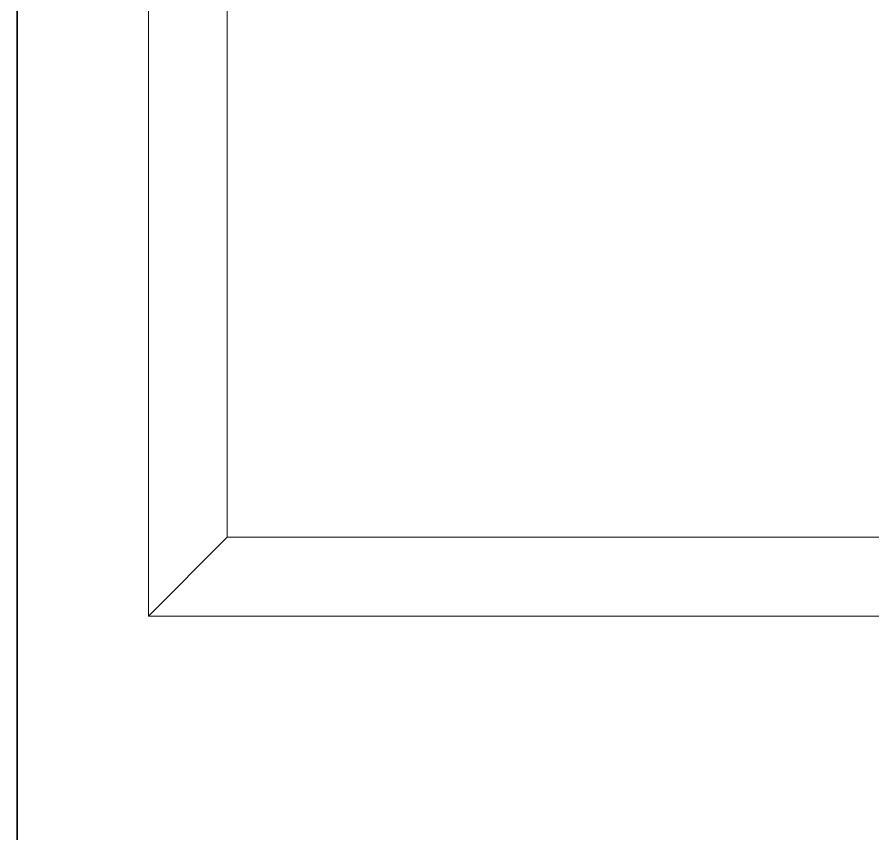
# Model space of a CAD drawing. Header units: millimetres. Extents: x 14397 to 67587, y -11631 to -8348.
# Drawn here: x 14397.1 to 14722.8, y -10365.3 to -10054.6 of the extents above; entities that cross this region are included whole.
import ezdxf

# ---------------------------------------------------------------- set-up
doc = ezdxf.new("R2010")
doc.units = ezdxf.units.MM
doc.header["$MEASUREMENT"] = 0
doc.linetypes.add('Wipeout_Contour', pattern=[1000, 0, -1000])
doc.layers.add('NewA-Ee_25_10-M_WallsInternal', color=7, linetype='Continuous')
doc.layers.add('NewA-Ee_40_20-M_GeneralFFAndEInternalEquipment', color=7, linetype='Continuous')

# ---------------------------------------------------------------- blocks, each defined once
blk = doc.blocks.new('Section Elem_1_1', base_point=(6197.13, -111297.47))
at = {"layer": 'NewA-Ee_25_10-M_WallsInternal', "color": 92, "linetype": 'Continuous', "lineweight": 35}
blk.add_line((14397.13, -8857.47), (14397.13, -11297.47), dxfattribs=at)
blk = doc.blocks.new('Section Elem_10_1', base_point=(6197.13, -111297.47))
at = {"color": 254, "linetype": 'Wipeout_Contour', "lineweight": 0, "ltscale": 69858.35275}
blk.add_wipeout([(14447.13, -10282.47), (14477.13, -10252.47), (14477.13, -9312.47), (14447.13, -9282.47)], dxfattribs=at).dxf.layer = 'NewA-Ee_40_20-M_GeneralFFAndEInternalEquipment'
at = {"color": 254, "linetype": 'Wipeout_Contour', "lineweight": 0, "ltscale": 71880.535655}
blk.add_wipeout([(14477.13, -10252.47), (14447.13, -10282.47), (15047.13, -10282.47), (15017.13, -10252.47)], dxfattribs=at).dxf.layer = 'NewA-Ee_40_20-M_GeneralFFAndEInternalEquipment'
at = {"layer": 'NewA-Ee_40_20-M_GeneralFFAndEInternalEquipment', "color": 1, "linetype": 'Continuous', "lineweight": 18}
for p, q in [((14447.13, -10282.47), (14447.13, -9282.47)), ((15047.13, -10282.47), (14447.13, -10282.47))]:
    blk.add_line(p, q, dxfattribs=at)
at = {"color": 254, "linetype": 'Wipeout_Contour', "lineweight": 0, "ltscale": 70806.850439}
blk.add_wipeout([(14477.13, -9312.47), (14477.13, -10252.47), (15017.13, -10252.47), (15017.13, -9312.47)], dxfattribs=at).dxf.layer = 'NewA-Ee_40_20-M_GeneralFFAndEInternalEquipment'
at = {"layer": 'NewA-Ee_40_20-M_GeneralFFAndEInternalEquipment', "color": 1, "linetype": 'Continuous', "lineweight": 18}
for p, q in [((14477.13, -9312.47), (14477.13, -10252.47)), ((14447.13, -10282.47), (14477.13, -10252.47)), ((14477.13, -10252.47), (15017.13, -10252.47))]:
    blk.add_line(p, q, dxfattribs=at)

msp = doc.modelspace()

# ---------------------------------------------------------------- block references
at = {"layer": 'NewA-Ee_25_10-M_WallsInternal', "lineweight": 0}
msp.add_blockref('Section Elem_1_1', (6197.13, -111297.47), dxfattribs=at)
at = {"layer": 'NewA-Ee_40_20-M_GeneralFFAndEInternalEquipment', "lineweight": 0}
msp.add_blockref('Section Elem_10_1', (6197.13, -111297.47), dxfattribs=at)

doc.saveas('drawing.dxf')
